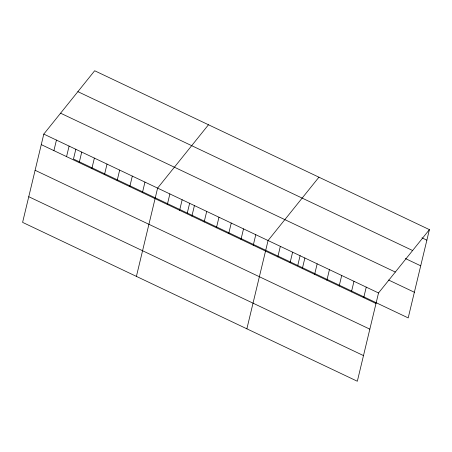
<?xml version="1.0" encoding="UTF-8"?>
<svg xmlns="http://www.w3.org/2000/svg" width="452" height="452" viewBox="0 0 452 452"><rect width="100%" height="100%" fill="white"/><g stroke="black" fill="none" stroke-linecap="round" stroke-linejoin="round"><path stroke-width="0.68" d="M43.799 134.086L22.6 222.373L357.329 381.251L378.527 292.964L429.4 229.627L94.671 70.749L43.799 134.086L378.527 292.964M53.912 150.623L56.444 140.086M66.557 156.629L69.088 146.092M75.846 149.171L73.473 159.036L408.201 317.914L429.4 229.627M79.202 162.63L81.733 152.092M91.846 168.63L94.378 158.093M104.491 174.636L107.022 164.093M117.136 180.636L119.667 170.099M129.786 186.636L132.312 176.099M142.431 192.642L144.956 182.099M136.408 276.392L157.607 188.105L208.479 124.769M167.347 204.468L169.879 193.931M179.619 210.293L182.15 199.756M187.281 213.056L189.654 203.185M191.897 216.118L194.422 205.581M204.168 221.943L206.7 211.406M216.44 227.768L218.971 217.231M228.712 233.594L231.243 223.056M240.989 239.419L243.521 228.881M253.261 245.244L255.792 234.707M246.871 328.819L268.064 240.532L318.937 177.195M277.81 256.894L280.336 246.357M290.082 262.719L292.613 252.182M297.744 265.488L300.111 255.617M302.354 268.544L304.885 258.007M314.626 274.375L317.157 263.832M326.903 280.2L329.435 269.658M339.175 286.026L341.706 275.483M351.447 291.851L353.978 281.313M363.724 297.676L366.25 287.139M421.959 237.831L426.869 240.165M77.88 91.649L412.614 250.527M405.371 258.538L420.71 265.821M60.585 113.186L395.314 272.059M388.59 280.025L414.365 292.258M41.268 144.623L375.996 303.501M35.109 170.28L369.838 329.158M28.758 196.716L363.487 355.594"/></g></svg>
